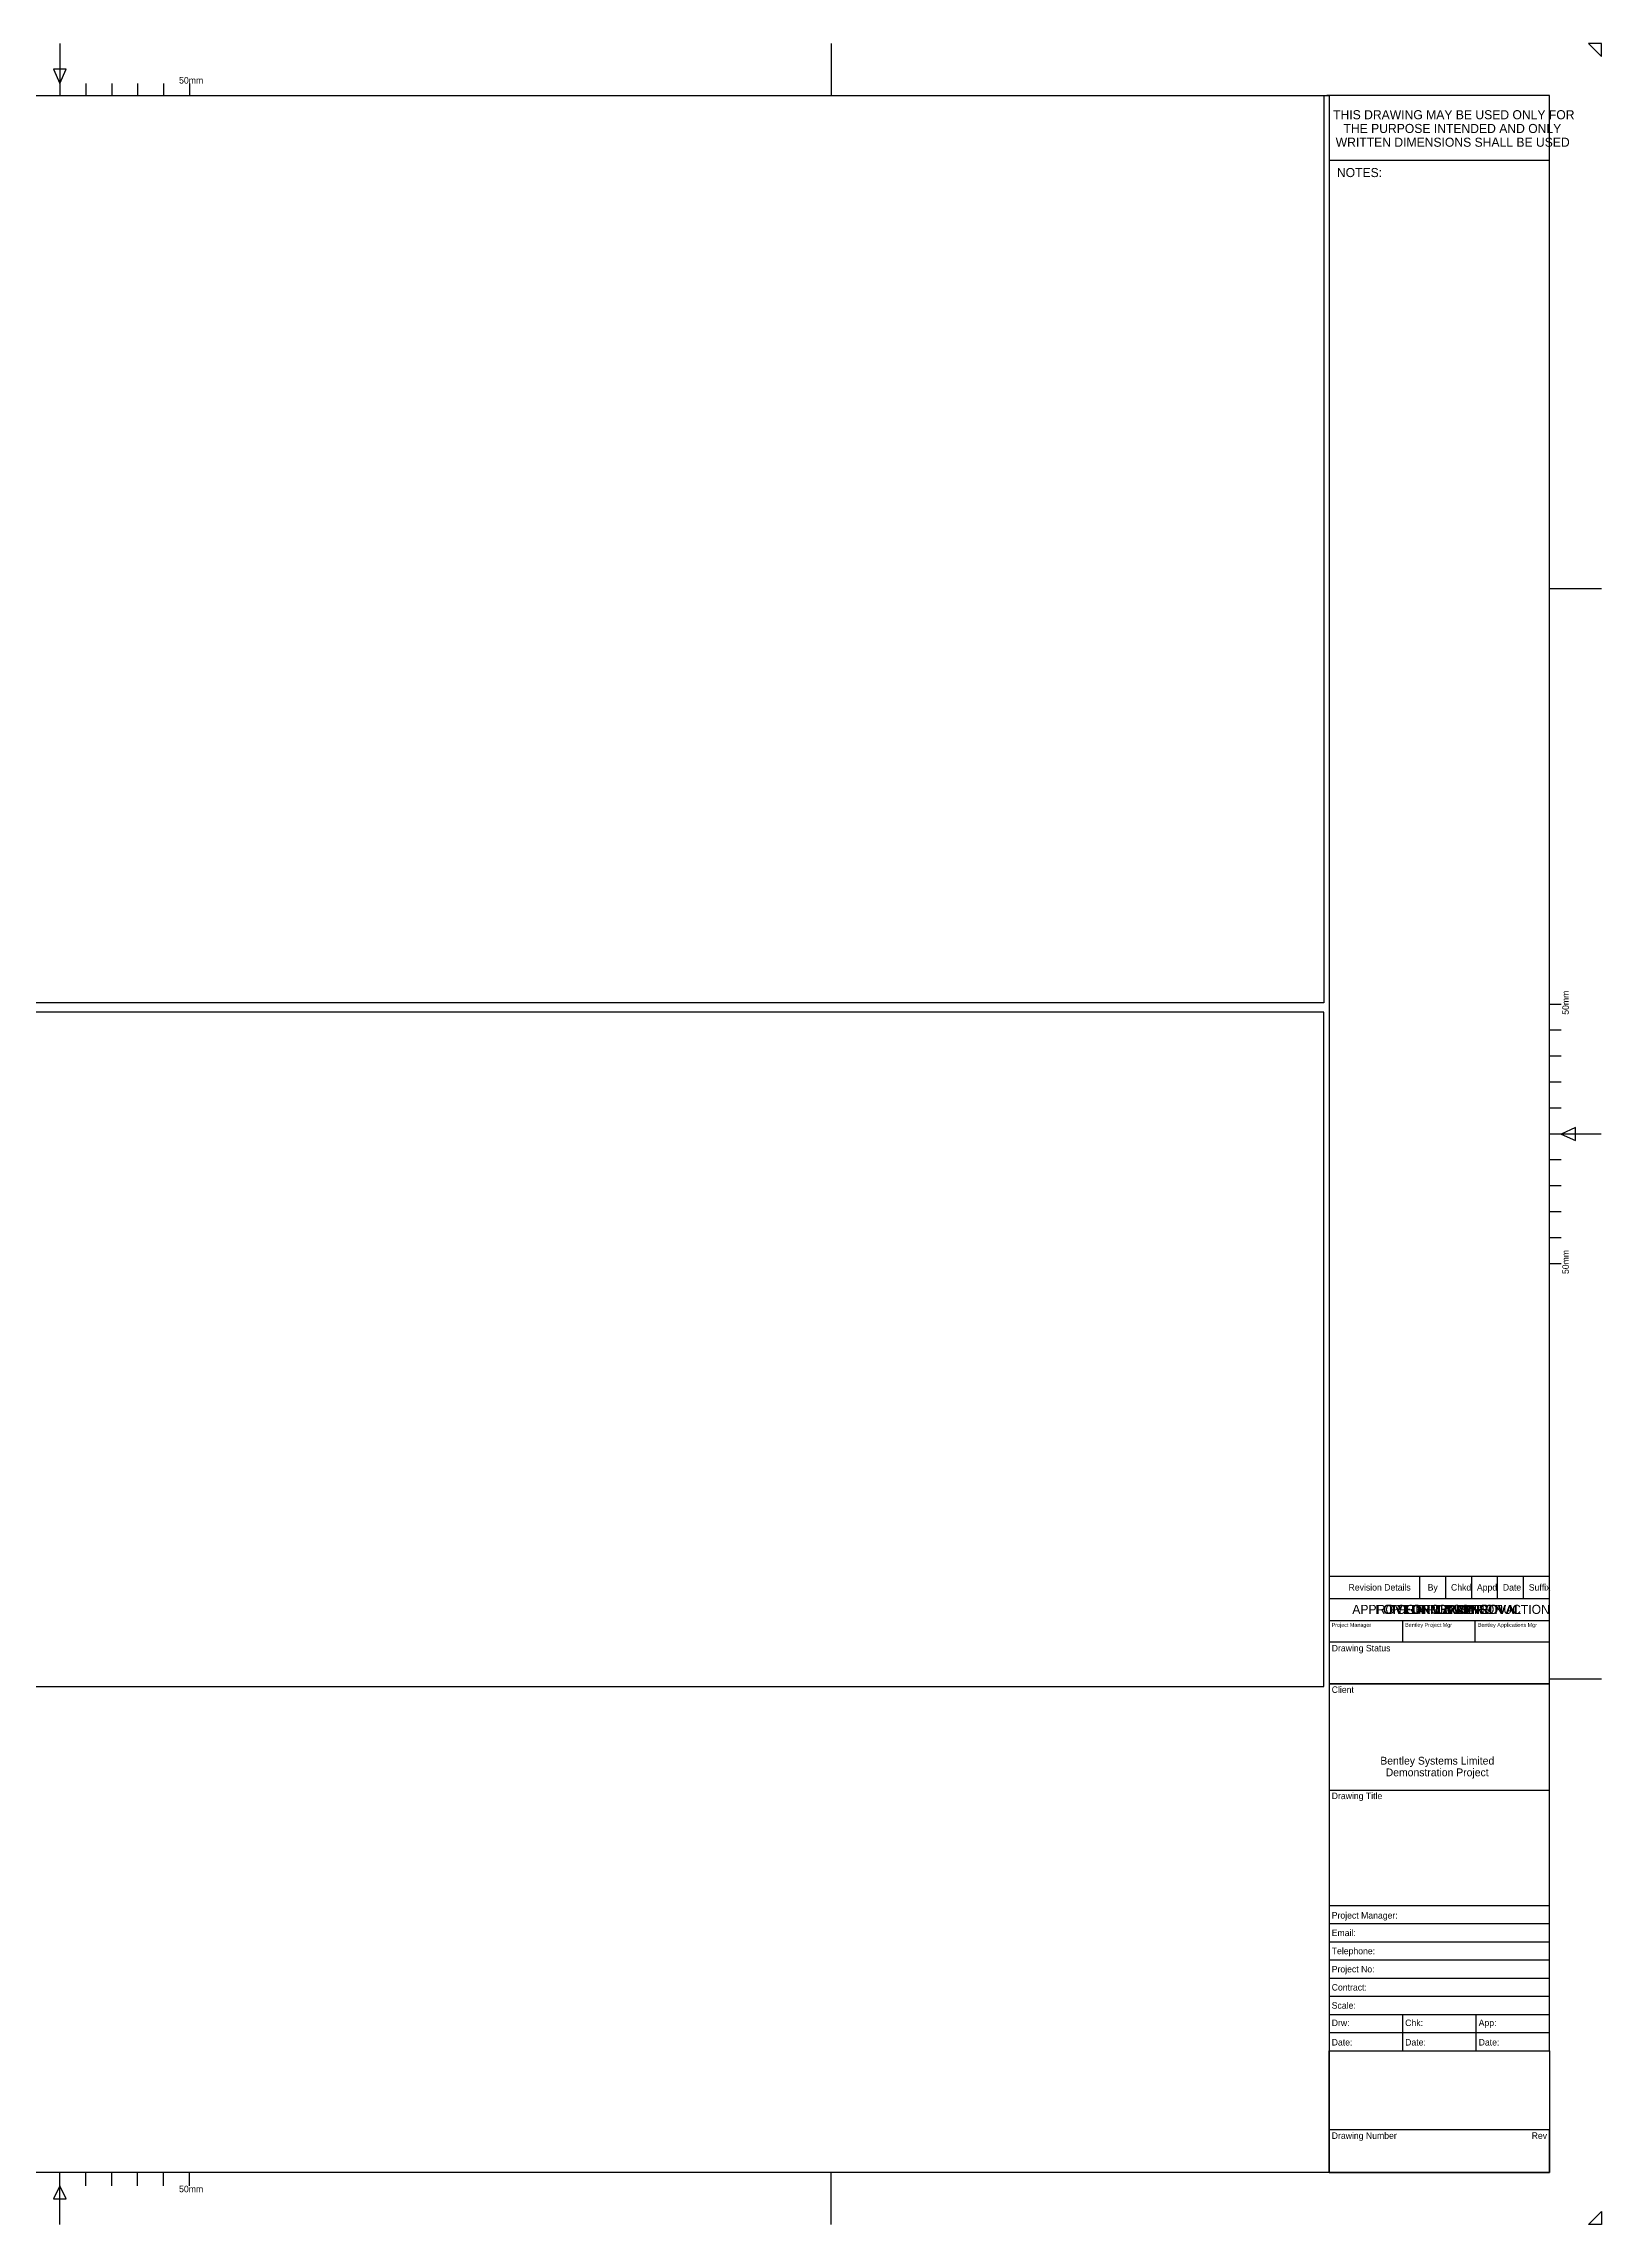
# Model space of a CAD drawing. Extents: x 0 to 1.19, y 0 to 0.84.
# Drawn here: x 0.588 to 1.189, y 0 to 0.841 of the extents above; entities that cross this region are included whole.
import ezdxf

# ---------------------------------------------------------------- set-up
doc = ezdxf.new("R2010")
doc.units = 0
for name, color, linetype in [('Default', 7, 'Continuous'), ('GEN-DGN-FRAME', 7, 'Continuous'), ('GEN-DGN-FRAME-APPROVED FOR CONSTRUCTION', 7, 'Continuous'), ('GEN-DGN-FRAME-FOR FORM A APPROVAL', 7, 'Continuous'), ('GEN-DGN-FRAME-FOR FORM B APPROVAL', 7, 'Continuous'), ('GEN-DGN-FRAME-FOR INFORMATION', 7, 'Continuous'), ('GEN-DGN-FRAME-FOR PLANNING', 7, 'Continuous'), ('GEN-DGN-FRAME-FOR TENDER', 7, 'Continuous')]:
    doc.layers.add(name, color=color, linetype=linetype)

msp = doc.modelspace()

# ---------------------------------------------------------------- linework, layer by layer
at = {"layer": 'Default'}
for points in [[(0.117, 0.82105), (1.082, 0.82105), (1.082, 0.47105), (0.117, 0.47105)], [(0.117, 0.2075), (1.082, 0.2075), (1.082, 0.4675), (0.117, 0.4675)]]:
    msp.add_lwpolyline(points, close=True, dxfattribs=at)
at = {"layer": 'GEN-DGN-FRAME'}
for p, q in [((0.5945, 0.84102), (0.5945, 0.82107)), ((0.892, 0.84102), (0.892, 0.82107)), ((0.592, 0.83112), (0.5945, 0.82562)), ((0.5945, 0.83112), (0.592, 0.83112)), ((0.5945, 0.82562), (0.597, 0.83112)), ((0.597, 0.83112), (0.5945, 0.83112)), ((0.6045, 0.82562), (0.6045, 0.82107)), ((0.6145, 0.82562), (0.6145, 0.82107)), ((0.6245, 0.82562), (0.6245, 0.82107)), ((0.6345, 0.82562), (0.6345, 0.82107)), ((0.6445, 0.82562), (0.6445, 0.82107)), ((1.084, 0.79605), (1.169, 0.79605)), ((1.189, 0.63077), (1.16905, 0.63077)), ((1.17355, 0.4705), (1.169, 0.4705)), ((1.17355, 0.4605), (1.169, 0.4605)), ((1.17355, 0.4505), (1.169, 0.4505)), ((1.17355, 0.4405), (1.169, 0.4405)), ((1.17355, 0.4305), (1.169, 0.4305)), ((1.17905, 0.423), (1.17355, 0.4205)), ((1.17905, 0.4205), (1.17905, 0.423)), ((1.18895, 0.4205), (1.169, 0.4205)), ((1.17355, 0.4205), (1.17905, 0.418)), ((1.17905, 0.418), (1.17905, 0.4205)), ((1.17355, 0.4105), (1.169, 0.4105)), ((1.17355, 0.4005), (1.169, 0.4005)), ((1.17355, 0.3905), (1.169, 0.3905)), ((1.17355, 0.3805), (1.169, 0.3805)), ((1.17355, 0.3705), (1.169, 0.3705)), ((1.084, 0.24993), (1.169, 0.24993)), ((1.119, 0.24143), (1.119, 0.24993)), ((1.129, 0.24143), (1.129, 0.24993)), ((1.139, 0.24143), (1.139, 0.24993)), ((1.149, 0.24143), (1.149, 0.24993)), ((1.159, 0.24143), (1.159, 0.24993)), ((1.084, 0.24143), (1.169, 0.24143)), ((1.084, 0.23294), (1.169, 0.23294)), ((1.11232, 0.23294), (1.11232, 0.22448)), ((1.14035, 0.22448), (1.14035, 0.23294)), ((1.189, 0.21026), (1.16905, 0.21026)), ((1.084, 0.1675), (1.169, 0.1675)), ((1.084, 0.12298), (1.169, 0.12298)), ((1.084, 0.11598), (1.169, 0.11598)), ((1.084, 0.10898), (1.169, 0.10898)), ((1.084, 0.10198), (1.169, 0.10198)), ((1.084, 0.09498), (1.169, 0.09498)), ((1.084, 0.08798), (1.169, 0.08798)), ((1.084, 0.08098), (1.169, 0.08098)), ((1.11233, 0.08098), (1.11233, 0.06698)), ((1.14067, 0.06698), (1.14067, 0.08098)), ((1.084, 0.07398), (1.169, 0.07398)), ((0.5945, 0), (0.5945, 0.01995)), ((0.6045, 0.0149), (0.6045, 0.01995)), ((0.6145, 0.0149), (0.6145, 0.01995)), ((0.6245, 0.0149), (0.6245, 0.01995)), ((0.6345, 0.0149), (0.6345, 0.01995)), ((0.6445, 0.0149), (0.6445, 0.01995)), ((0.892, 0), (0.892, 0.01995)), ((0.5945, 0.0149), (0.592, 0.0099)), ((0.592, 0.0099), (0.5945, 0.0099)), ((0.597, 0.0099), (0.5945, 0.0149)), ((0.5945, 0.0099), (0.597, 0.0099))]:
    msp.add_line(p, q, dxfattribs=at)
for points in [[(1.189, 0.84102), (1.184, 0.84102), (1.189, 0.83602)], [(0.02, 0.82105), (1.084, 0.82107), (1.084, 0.01998), (0.02, 0.01995)], [(1.084, 0.20848), (1.169, 0.20848), (1.169, 0.22448), (1.084, 0.22448)], [(1.169, 0.20848), (1.084, 0.20848), (1.084, 0.06698), (1.169, 0.06698)], [(1.169, 0.01998), (1.084, 0.01998), (1.084, 0.06698), (1.169, 0.06698)], [(1.084, 0.01998), (1.169, 0.01998), (1.169, 0.03648), (1.084, 0.03648)], [(1.189, 0), (1.184, 0), (1.189, 0.005)]]:
    msp.add_lwpolyline(points, close=True, dxfattribs=at)
msp.add_lwpolyline([(1.169, 0.2245), (1.169, 0.82105), (1.08314, 0.82105)], dxfattribs=at)

# ---------------------------------------------------------------- texts
for s, height, p in [('50mm', 0.0025, (0.6405, 0.82562)), ('THIS DRAWING MAY BE USED ONLY FOR', 0.0035, (1.08554, 0.81185)), ('THE PURPOSE INTENDED AND ONLY', 0.0035, (1.08954, 0.80655)), ('WRITTEN DIMENSIONS SHALL BE USED', 0.0035, (1.08654, 0.80125)), ('NOTES:', 0.0035, (1.087, 0.78955)), ('Revision Details', 0.0025, (1.0915, 0.24443)), ('By', 0.0025, (1.122, 0.24443)), ('Chkd', 0.0025, (1.131, 0.24443)), ('Appd', 0.0025, (1.141, 0.24443)), ('Date', 0.0025, (1.151, 0.24443)), ('Suffix', 0.0025, (1.161, 0.24443)), ('Drawing Status', 0.0025, (1.085, 0.22098)), ('Client', 0.0025, (1.085, 0.20498)), ('Bentley Systems Limited', 0.003, (1.10375, 0.17732)), ('Demonstration Project', 0.003, (1.10583, 0.17282)), ('Drawing Title', 0.0025, (1.085, 0.164)), ('Project Manager:', 0.0025, (1.085, 0.11793)), ('Email:', 0.0025, (1.085, 0.11118)), ('Telephone:', 0.0025, (1.085, 0.10418)), ('Contract:', 0.0025, (1.085, 0.09018)), ('Project No:', 0.0025, (1.085, 0.09718)), ('Scale:', 0.0025, (1.085, 0.08318)), ('Drw:', 0.0025, (1.085, 0.07648)), ('Chk:', 0.0025, (1.11333, 0.07648)), ('App:', 0.0025, (1.14167, 0.07648)), ('Date:', 0.0025, (1.085, 0.06898)), ('Date:', 0.0025, (1.11333, 0.06898)), ('Date:', 0.0025, (1.14167, 0.06898)), ('Drawing Number', 0.0025, (1.085, 0.03298)), ('Rev', 0.0025, (1.16211, 0.03298)), ('50mm', 0.0025, (0.6405, 0.0124))]:
    msp.add_text(s, height=height, dxfattribs=at).set_placement(p)
for s, height, rotation, p in [('50mm', 0.0025, 90, (1.17644, 0.4665)), ('50mm', 0.0025, 90, (1.17644, 0.3665)), ('Project Manager', 0.0015, 0.00001, (1.085, 0.23044)), ('Bentley Project Mgr', 0.0015, 0.00001, (1.11332, 0.23044)), ('Bentley Applications Mgr', 0.0015, 0.00001, (1.14135, 0.23044))]:
    msp.add_text(s, height=height, rotation=rotation, dxfattribs=at).set_placement(p)
at = {"layer": 'GEN-DGN-FRAME-APPROVED FOR CONSTRUCTION'}
msp.add_text('APPROVED FOR CONSTRUCTION', height=0.0035, rotation=0.00001, dxfattribs=at).set_placement((1.09294, 0.23543))
at = {"layer": 'GEN-DGN-FRAME-FOR FORM A APPROVAL'}
msp.add_text('FOR FORM A APPROVAL', height=0.0035, dxfattribs=at).set_placement((1.10187, 0.23543))
at = {"layer": 'GEN-DGN-FRAME-FOR FORM B APPROVAL'}
msp.add_text('FOR FORM B APPROVAL', height=0.0035, dxfattribs=at).set_placement((1.10214, 0.23543))
at = {"layer": 'GEN-DGN-FRAME-FOR INFORMATION'}
msp.add_text('FOR INFORMATION', height=0.0035, dxfattribs=at).set_placement((1.10715, 0.23543))
at = {"layer": 'GEN-DGN-FRAME-FOR PLANNING'}
msp.add_text('FOR PLANNING', height=0.0035, dxfattribs=at).set_placement((1.11078, 0.23543))
at = {"layer": 'GEN-DGN-FRAME-FOR TENDER'}
msp.add_text('FOR TENDER', height=0.0035, dxfattribs=at).set_placement((1.11284, 0.23543))

doc.saveas('drawing.dxf')
